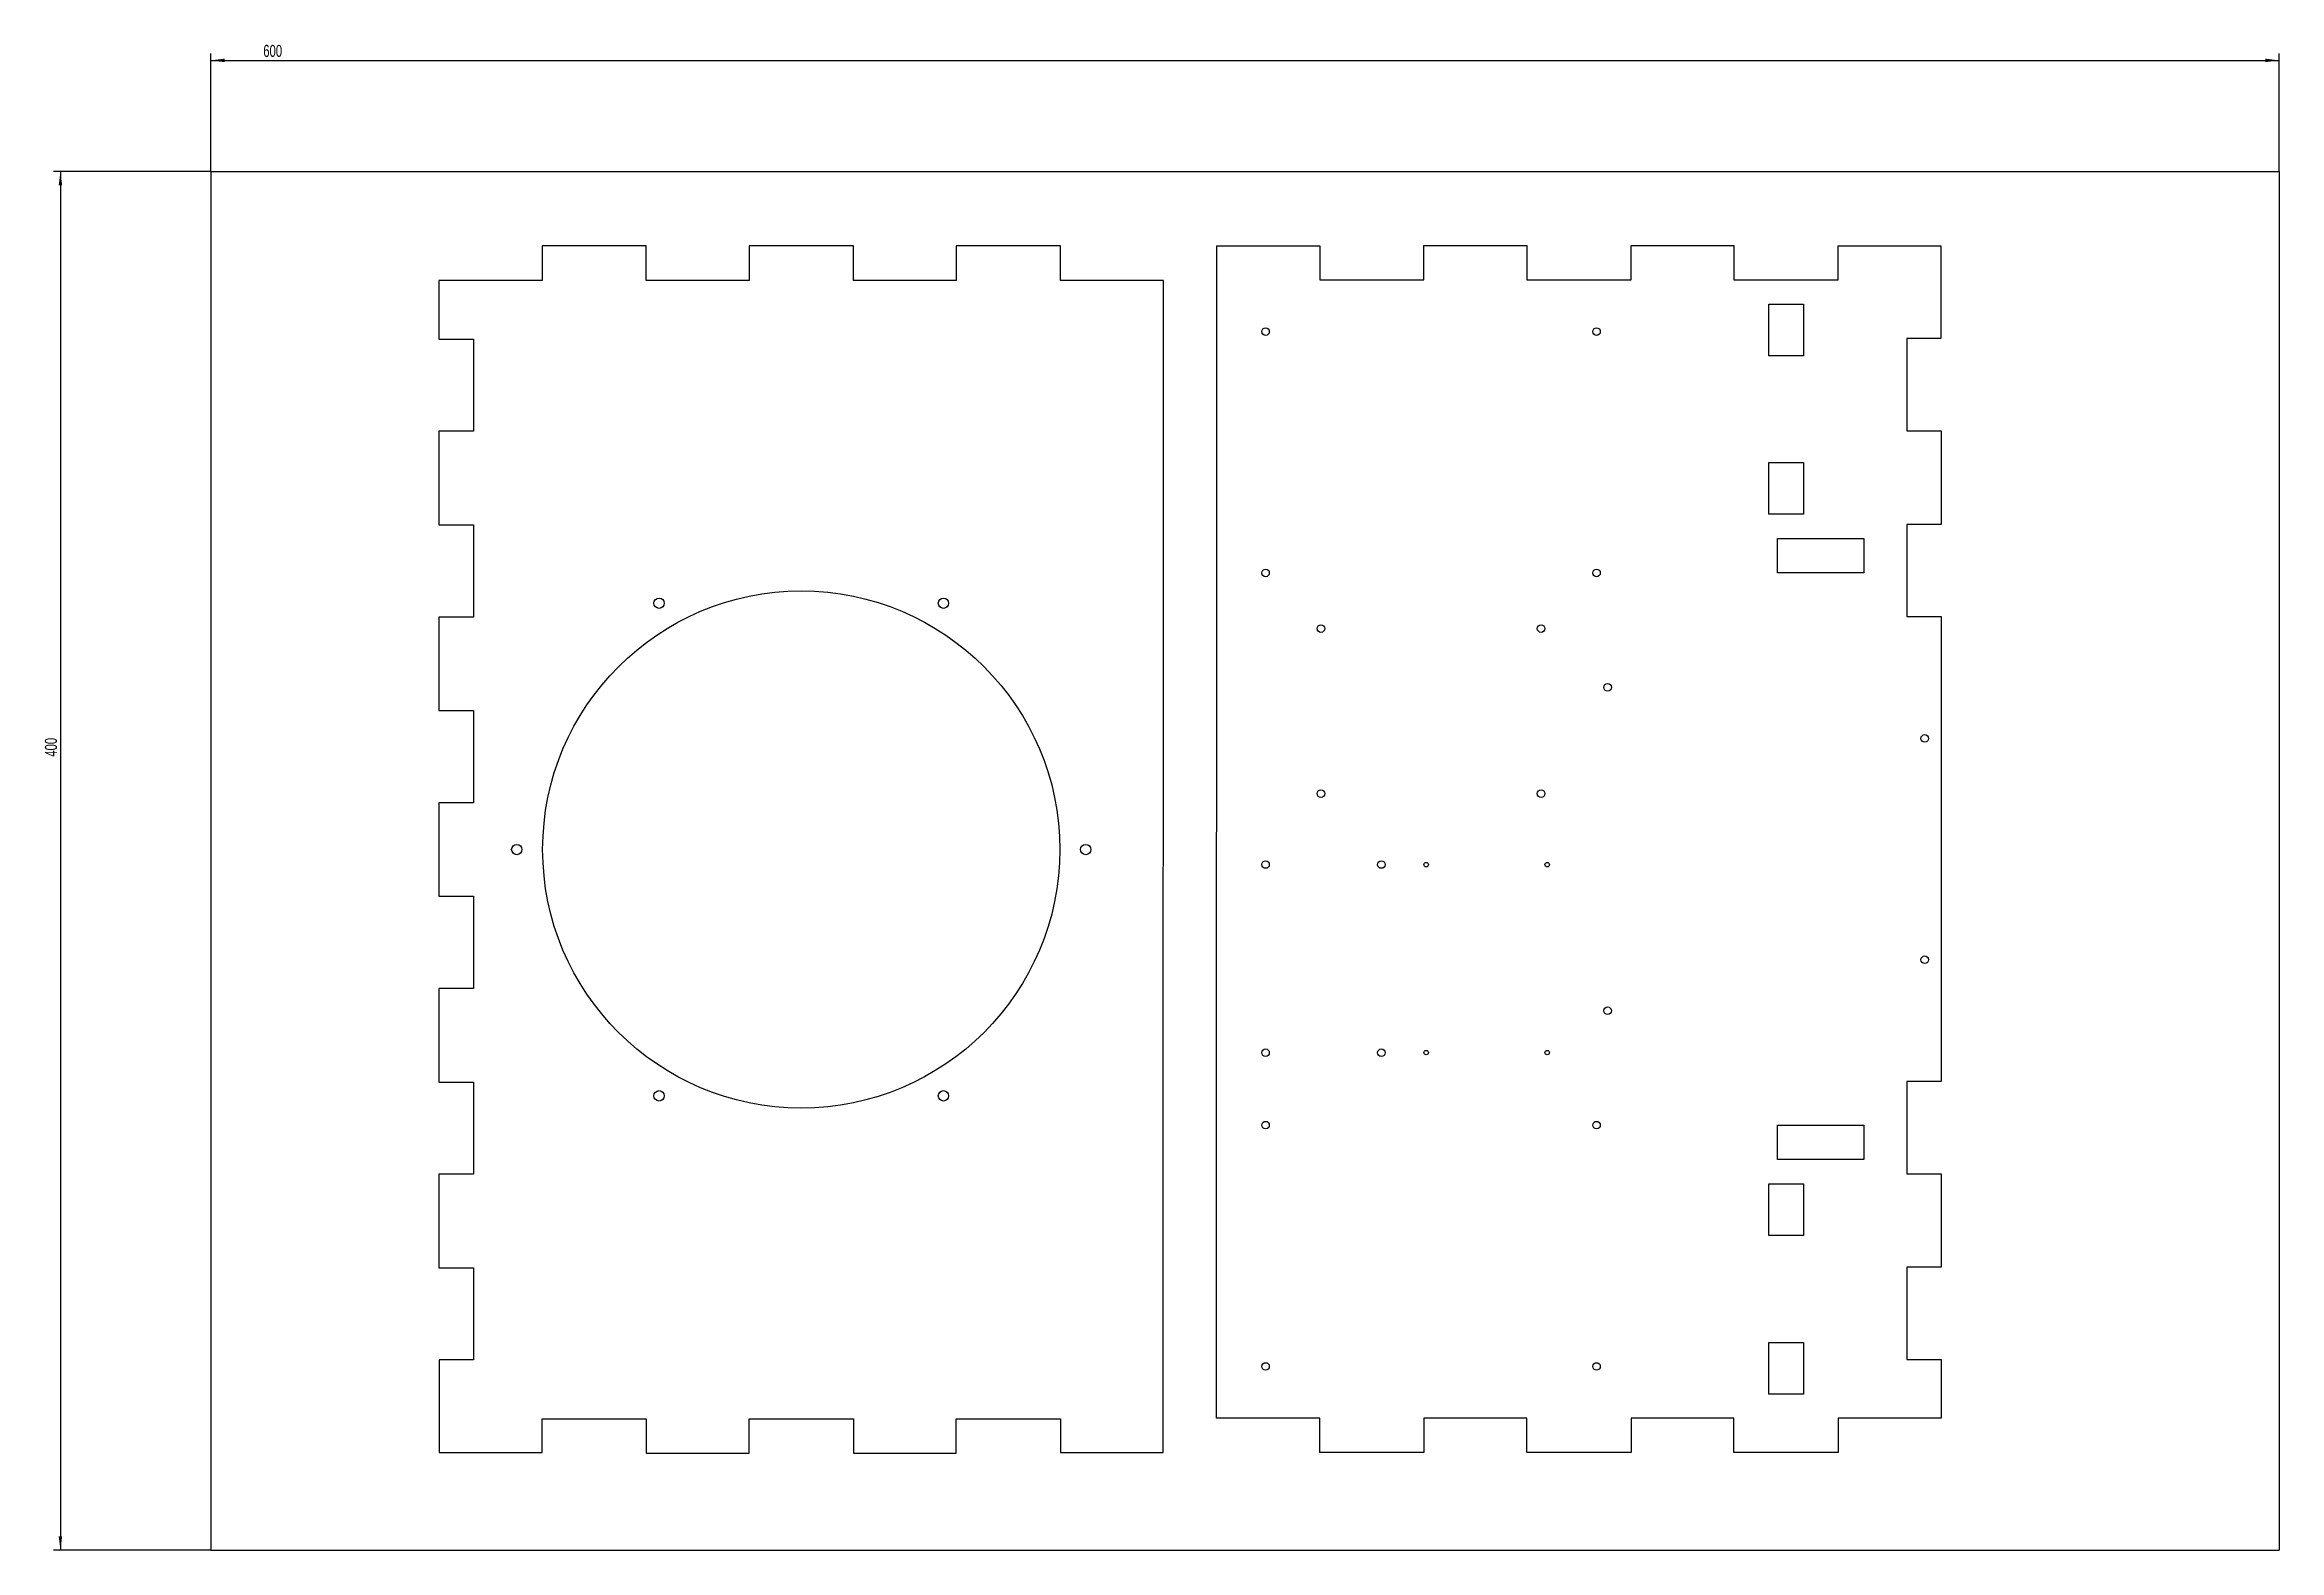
# Model space of a CAD drawing. Header units: millimetres. Extents: x -50 to 598, y 12 to 449.
import ezdxf

# ---------------------------------------------------------------- set-up
doc = ezdxf.new("R2010")
doc.units = ezdxf.units.MM
doc.layers.add('10', color=7, linetype='Continuous')
doc.styles.add('SLDTEXTSTYLE0', font='TXT', dxfattribs={"width": 0.7})
doc.dimstyles.new('SLDDIMSTYLE0', dxfattribs={"dimtxt": 3.5, "dimasz": 4.08, "dimexe": 0, "dimexo": 0.0625, "dimgap": 0.875, "dimtad": 2, "dimrnd": 1e-09, "dimzin": 12, "dimdsep": 46, "dimtxsty": 'SLDTEXTSTYLE0', "dimsah": 1, "dimcen": 0.09, "dimadec": 0, "dimazin": 3, "dimtfac": 1, "dimtofl": 0, "dimtmove": 0, "dimatfit": 3, "dimfxl": 1, "dimfrac": 2, "dimtolj": 1, "dimtzin": 12, "dimarcsym": 0})

# ---------------------------------------------------------------- blocks, each defined once
blk = doc.blocks.new('_D')
at = {"layer": '10'}
for p, q in [((-2.23, 411.83), (-47.81, 411.83)), ((-45.81, 411.83), (-45.81, 11.83)), ((-2.23, 11.83), (-47.81, 11.83))]:
    blk.add_line(p, q, dxfattribs=at)
for points in [[(-45.81, 411.83), (-46.32, 407.75), (-45.31, 407.75)], [(-45.81, 11.83), (-45.31, 15.91), (-46.32, 15.91)]]:
    blk.add_solid(points, dxfattribs=at)
at = {"layer": '10', "insert": (-50.32, 242.04), "char_height": 3.5, "attachment_point": 1, "rotation": 90, "style": 'SLDTEXTSTYLE0'}
blk.add_mtext('400', dxfattribs=at)
blk = doc.blocks.new('_D_1')
at = {"layer": '10'}
for p, q in [((-2.23, 411.83), (-2.23, 446.02)), ((-2.23, 444.02), (597.77, 444.02)), ((597.77, 411.83), (597.77, 446.02))]:
    blk.add_line(p, q, dxfattribs=at)
for points in [[(-2.23, 444.02), (1.85, 443.51), (1.85, 444.53)], [(597.77, 444.02), (593.69, 444.53), (593.69, 443.51)]]:
    blk.add_solid(points, dxfattribs=at)
at = {"layer": '10', "insert": (13.02, 448.53), "char_height": 3.5, "attachment_point": 1, "style": 'SLDTEXTSTYLE0'}
blk.add_mtext('600', dxfattribs=at)

msp = doc.modelspace()

# ---------------------------------------------------------------- linework, layer by layer
at = {"color": 7, "linetype": 'Continuous', "lineweight": 25}
for p, q in [((93.888, 390.215), (93.888, 380.215)), ((124.117, 390.215), (93.888, 390.215)), ((124.117, 380.215), (124.117, 390.215)), ((153.945, 390.215), (153.945, 380.215)), ((184.174, 390.215), (153.945, 390.215)), ((184.174, 380.215), (184.174, 390.215)), ((214.002, 390.215), (214.002, 380.215)), ((244.231, 390.215), (214.002, 390.215)), ((244.231, 380.215), (244.231, 390.215)), ((289.527, 50.16), (289.613, 390.215)), ((289.613, 390.215), (319.455, 390.215)), ((319.455, 390.215), (319.455, 380.36)), ((349.684, 380.36), (349.684, 390.36)), ((349.684, 390.36), (379.512, 390.36)), ((379.512, 390.36), (379.512, 380.36)), ((409.741, 380.36), (409.741, 390.36)), ((409.741, 390.36), (439.569, 390.36)), ((439.569, 390.36), (439.569, 380.36)), ((469.798, 380.36), (469.798, 390.215)), ((469.798, 390.215), (499.64, 390.215)), ((499.64, 390.215), (499.64, 363.321)), ((93.888, 380.215), (63.96, 380.215)), ((63.96, 380.215), (63.96, 363.177)), ((153.945, 380.215), (124.117, 380.215)), ((214.002, 380.215), (184.174, 380.215)), ((274.16, 380.215), (244.231, 380.215)), ((274.073, 40.16), (274.16, 380.215)), ((319.455, 380.36), (349.684, 380.36)), ((379.512, 380.36), (409.741, 380.36)), ((439.569, 380.36), (469.798, 380.36)), ((449.727, 373.36), (459.727, 373.36)), ((449.727, 358.36), (449.727, 373.36)), ((459.727, 373.36), (459.727, 358.36)), ((63.96, 363.177), (73.96, 363.177)), ((73.96, 363.177), (73.96, 336.438)), ((499.64, 363.321), (489.727, 363.321)), ((489.727, 363.321), (489.727, 336.583)), ((459.727, 358.36), (449.727, 358.36)), ((63.96, 336.438), (63.96, 309.3)), ((73.96, 336.438), (63.96, 336.438)), ((489.727, 336.583), (499.727, 336.583)), ((499.727, 336.583), (499.727, 309.444)), ((449.727, 327.36), (459.727, 327.36)), ((449.727, 312.36), (449.727, 327.36)), ((459.727, 327.36), (459.727, 312.36)), ((459.727, 312.36), (449.727, 312.36)), ((63.96, 309.3), (73.96, 309.3)), ((73.96, 309.3), (73.96, 282.561)), ((452.227, 295.36), (452.227, 305.36)), ((452.227, 305.36), (477.227, 305.36)), ((477.227, 305.36), (477.227, 295.36)), ((499.727, 309.444), (489.727, 309.444)), ((489.727, 309.444), (489.727, 282.706)), ((477.227, 295.36), (452.227, 295.36)), ((73.96, 282.561), (63.96, 282.561)), ((63.96, 282.561), (63.96, 255.423)), ((489.727, 282.706), (499.727, 282.706)), ((499.727, 282.706), (499.727, 147.814)), ((63.96, 255.423), (73.96, 255.423)), ((73.96, 255.423), (73.96, 228.684)), ((73.96, 228.684), (63.96, 228.684)), ((63.96, 228.684), (63.96, 201.546)), ((63.96, 201.546), (73.96, 201.546)), ((73.96, 201.546), (73.96, 174.807)), ((63.96, 174.807), (63.96, 147.669)), ((73.96, 174.807), (63.96, 174.807)), ((63.96, 147.669), (73.96, 147.669)), ((73.96, 147.669), (73.96, 120.93)), ((499.727, 147.814), (489.727, 147.814)), ((489.727, 147.814), (489.727, 121.075)), ((452.227, 135.16), (477.227, 135.16)), ((452.227, 125.16), (452.227, 135.16)), ((477.227, 135.16), (477.227, 125.16)), ((477.227, 125.16), (452.227, 125.16)), ((73.96, 120.93), (63.96, 120.93)), ((63.96, 120.93), (63.96, 93.792)), ((449.727, 118.16), (459.727, 118.16)), ((449.727, 103.16), (449.727, 118.16)), ((459.727, 118.16), (459.727, 103.16)), ((489.727, 121.075), (499.727, 121.075)), ((499.727, 121.075), (499.727, 93.937)), ((459.727, 103.16), (449.727, 103.16)), ((63.96, 93.792), (73.96, 93.792)), ((73.96, 93.792), (73.96, 67.053)), ((499.727, 93.937), (489.727, 93.937)), ((489.727, 93.937), (489.727, 67.198)), ((449.727, 57.16), (449.727, 72.16)), ((449.727, 72.16), (459.727, 72.16)), ((459.727, 72.16), (459.727, 57.16)), ((64.046, 67.053), (64.046, 40.16)), ((73.96, 67.053), (64.046, 67.053)), ((489.727, 67.198), (499.727, 67.198)), ((499.727, 67.198), (499.727, 50.16)), ((459.727, 57.16), (449.727, 57.16)), ((93.888, 50.015), (124.117, 50.015)), ((93.888, 40.16), (93.888, 50.015)), ((124.117, 50.015), (124.117, 40.015)), ((153.945, 50.015), (184.174, 50.015)), ((153.945, 40.015), (153.945, 50.015)), ((184.174, 50.015), (184.174, 40.015)), ((214.002, 50.015), (244.231, 50.015)), ((214.002, 40.015), (214.002, 50.015)), ((244.231, 50.015), (244.231, 40.16)), ((319.455, 50.16), (289.527, 50.16)), ((319.455, 40.16), (319.455, 50.16)), ((379.512, 50.16), (349.684, 50.16)), ((349.684, 50.16), (349.684, 40.16)), ((379.512, 40.16), (379.512, 50.16)), ((439.569, 50.16), (409.741, 50.16)), ((409.741, 50.16), (409.741, 40.16)), ((439.569, 40.16), (439.569, 50.16)), ((499.727, 50.16), (469.798, 50.16)), ((469.798, 50.16), (469.798, 40.16)), ((64.046, 40.16), (93.888, 40.16)), ((124.117, 40.015), (153.945, 40.015)), ((184.174, 40.015), (214.002, 40.015)), ((244.231, 40.16), (274.073, 40.16)), ((349.684, 40.16), (319.455, 40.16)), ((409.741, 40.16), (379.512, 40.16)), ((469.798, 40.16), (439.569, 40.16))]:
    msp.add_line(p, q, dxfattribs=at)
for centre, radius in [((303.727, 365.36), 1.1), ((399.727, 365.36), 1.1), ((303.727, 295.36), 1.1), ((399.727, 295.36), 1.1), ((169.06, 215.115), 75), ((127.81, 286.562), 1.5), ((210.31, 286.562), 1.5), ((319.807, 279.2), 1.1), ((383.647, 279.2), 1.1), ((402.927, 262.16), 1.1), ((494.927, 247.36), 1.1), ((319.807, 231.32), 1.1), ((383.647, 231.32), 1.1), ((86.56, 215.115), 1.5), ((251.56, 215.115), 1.5), ((303.727, 210.76), 1.1), ((337.327, 210.76), 1.1), ((350.327, 210.71), 0.65), ((385.427, 210.71), 0.65), ((494.927, 183.16), 1.1), ((402.927, 168.36), 1.1), ((303.727, 156.16), 1.1), ((337.327, 156.16), 1.1), ((350.327, 156.21), 0.65), ((385.427, 156.21), 0.65), ((127.81, 143.668), 1.5), ((210.31, 143.668), 1.5), ((303.727, 135.16), 1.1), ((399.727, 135.16), 1.1), ((303.727, 65.16), 1.1), ((399.727, 65.16), 1.1)]:
    msp.add_circle(centre, radius, dxfattribs=at)
at = {"layer": '10'}
for p, q in [((-2.228, 411.832), (597.772, 411.832)), ((-2.228, 411.832), (-2.228, 11.832)), ((597.772, 411.832), (597.772, 11.832)), ((-2.228, 11.832), (597.772, 11.832))]:
    msp.add_line(p, q, dxfattribs=at)

# ---------------------------------------------------------------- dimensions: what is measured, and where the dimension line sits
dim = msp.add_linear_dim(base=(597.772, 444.018), p1=(-2.228, 411.832), p2=(597.772, 411.832), dimstyle='SLDDIMSTYLE0', dxfattribs=at)
dim.commit()
dim.dimension.update_dxf_attribs({"geometry": '_D_1', "text_midpoint": (15.318, 444.018), "dimtype": 160})
dim = msp.add_linear_dim(base=(-45.813, 11.832), p1=(-2.228, 411.832), p2=(-2.228, 11.832), angle=90, dimstyle='SLDDIMSTYLE0', dxfattribs=at)
dim.commit()
dim.dimension.update_dxf_attribs({"geometry": '_D', "text_midpoint": (-45.813, 244.343), "dimtype": 160})

doc.saveas('drawing.dxf')
